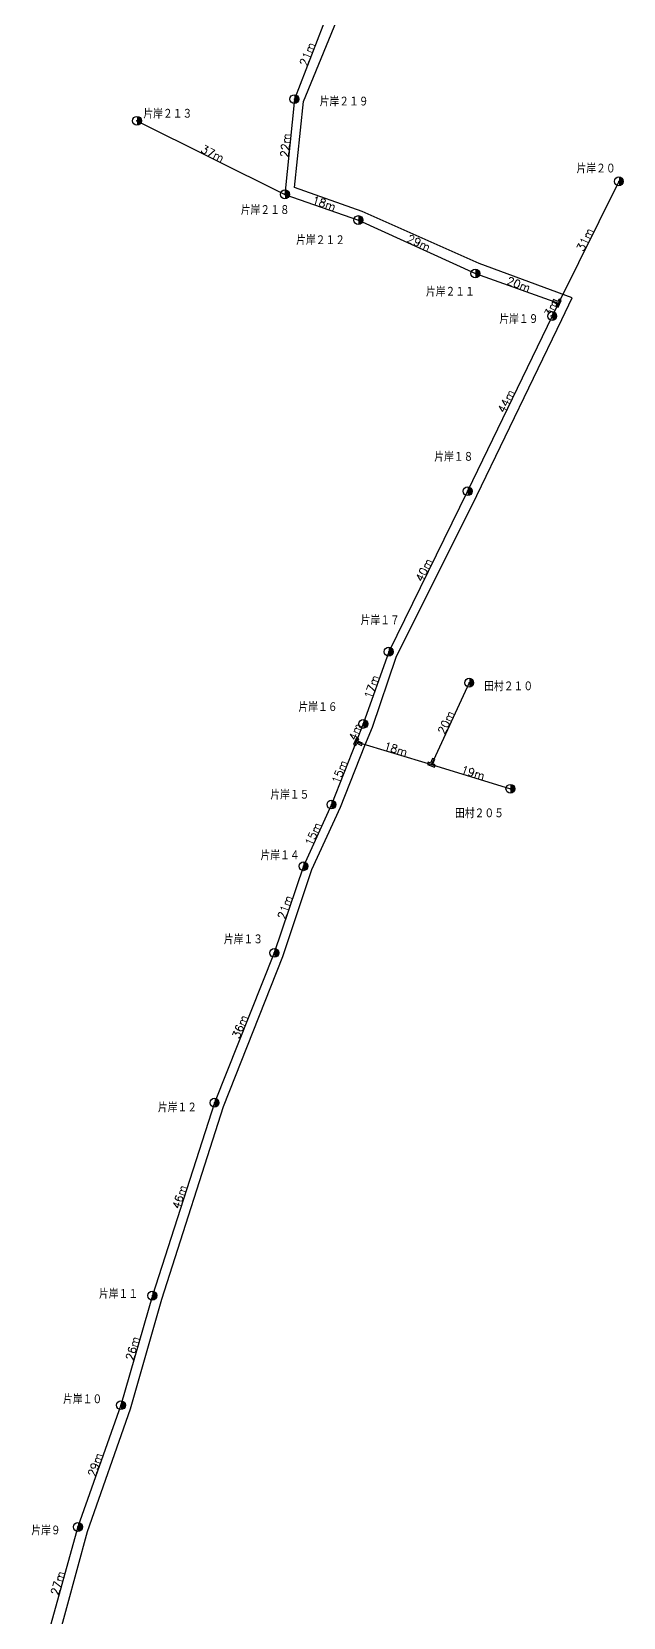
# Model space of a CAD drawing. Extents: x 11718 to 14316, y 5719 to 11395.
# Drawn here: x 12123.9 to 12256.9, y 7854.8 to 8211.5 of the extents above; entities that cross this region are included whole.
import ezdxf
from ezdxf.enums import TextEntityAlignment as Align

# ---------------------------------------------------------------- set-up
doc = ezdxf.new("R2010")
doc.units = 0
doc.header["$MEASUREMENT"] = 0
doc.header["$PDSIZE"] = 0.5
doc.layers.get('0').update_dxf_attribs({"linetype": 'CONTINUOUS'})
for name, color, linetype in [('KAN', 3, 'CONTINUOUS'), ('MESSEN', 9, 'CONTINUOUS'), ('POLE', 7, 'CONTINUOUS'), ('SPAN', 7, 'CONTINUOUS')]:
    doc.layers.add(name, color=color, linetype=linetype)
doc.styles.get("Standard").update_dxf_attribs({"font": 'txt', "bigfont": 'extfont'})

# ---------------------------------------------------------------- blocks, each defined once
blk = doc.blocks.new('T_CP')
at = {"color": 0, "linetype": 'BYBLOCK', "const_width": 1}
blk.add_lwpolyline([(0, -0.5, 1), (0, 0.5, -24.142235)], format="xyb", dxfattribs=at)
at = {"color": 0, "linetype": 'BYBLOCK'}
blk.add_circle((0, 0), 1, dxfattribs=at)
blk.add_point((0, 0), dxfattribs=at)
for tag, p, height in [('V1', (1.5, 3), 2), ('V2', (1.5, 0.5), 2), ('V3', (1.8, -0.4), 0.2), ('V4', (1.8, -0.73), 0.2), ('V5', (1.8, -1.1), 0.2), ('V6', (1.8, -1.43), 0.2), ('V7', (1.8, -1.77), 0.2), ('V8', (1.8, -2.1), 0.2)]:
    blk.add_attdef(tag, p, '', height=height, dxfattribs=at)
blk = doc.blocks.new('T_BUN')
at = {"color": 0, "linetype": 'BYBLOCK'}
blk.add_lwpolyline([(-0.84, 0.28), (-0.84, -0.28), (-0.28, -0.28), (-0.28, -1.4), (0.28, -1.4), (0.28, -0.28), (0.84, -0.28), (0.84, 0.28)], close=True, dxfattribs=at)
blk.add_point((0, 0), dxfattribs=at)
for tag, p, height in [('V1', (1.5, 3), 2), ('V2', (1.5, 0.5), 2), ('V3', (1.8, -0.4), 0.2), ('V4', (1.8, -0.73), 0.2), ('V5', (1.8, -1.1), 0.2), ('V6', (1.8, -1.43), 0.2), ('V7', (1.8, -1.77), 0.2), ('V8', (1.8, -2.1), 0.2)]:
    blk.add_attdef(tag, p, '', height=height, dxfattribs=at)

msp = doc.modelspace()

# ---------------------------------------------------------------- linework, layer by layer
at = {"layer": 'KAN', "elevation": 2}
msp.add_lwpolyline([(12129.51, 7848.48), (12136.42, 7874.15), (12146.16, 7901.73), (12153.18, 7926.39), (12167.05, 7969.76), (12180.4, 8003.5), (12186.87, 8023.03), (12193.38, 8037.05), (12198.82, 8050.93), (12200.54, 8055.09), (12205.89, 8070.82), (12224.03, 8107.23), (12243.15, 8146.79), (12245.43, 8151.67), (12224.57, 8159.4), (12198.21, 8171.1), (12182.99, 8176.47), (12185.02, 8195.8), (12194.21, 8218.09), (12174.06, 8220.31), (12164.93, 8221.72)], dxfattribs=at)
at = {"layer": 'MESSEN'}
for p, q in [((12190.69, 8216.16), (12182.99, 8196.37)), ((12182.99, 8196.37), (12180.85, 8174.94)), ((12147.58, 8191.49), (12180.85, 8174.94)), ((12255.95, 8177.87), (12242.39, 8150.45)), ((12180.85, 8174.94), (12197.37, 8169.15)), ((12197.37, 8169.15), (12223.68, 8157.14)), ((12223.68, 8157.14), (12242.39, 8150.45)), ((12240.96, 8147.56), (12221.95, 8108.16)), ((12242.39, 8150.45), (12240.96, 8147.56)), ((12221.95, 8108.16), (12204.2, 8072.06)), ((12204.2, 8072.06), (12198.47, 8055.81)), ((12222.29, 8065.07), (12213.78, 8046.65)), ((12198.47, 8055.81), (12196.89, 8051.81)), ((12196.89, 8051.81), (12191.32, 8037.67)), ((12196.89, 8051.81), (12213.78, 8046.65)), ((12213.78, 8046.65), (12231.57, 8041.21)), ((12191.32, 8037.67), (12185.03, 8023.79)), ((12185.03, 8023.79), (12178.46, 8004.3)), ((12178.46, 8004.3), (12165.02, 7970.59)), ((12165.02, 7970.59), (12151.04, 7927.18)), ((12151.04, 7927.18), (12143.97, 7902.53)), ((12143.97, 7902.53), (12134.3, 7875.14)), ((12134.3, 7875.14), (12127.08, 7849.23))]:
    msp.add_line(p, q, dxfattribs=at)

# ---------------------------------------------------------------- block references
at = {"layer": 'POLE'}
ref = msp.add_blockref('T_CP', (12182.99, 8196.37), dxfattribs=at)
ref.add_attrib('V1', '片岸２１９', (12188.67, 8194.75), dxfattribs={"layer": '0', "height": 2})
ref = msp.add_blockref('T_CP', (12147.58, 8191.49), dxfattribs=at)
ref.add_attrib('V1', '片岸２１３', (12149.02, 8192), dxfattribs={"layer": '0', "height": 2})
ref = msp.add_blockref('T_CP', (12255.95, 8177.87), dxfattribs=at)
ref.add_attrib('V1', '片岸２０', (12246.44, 8179.68), dxfattribs={"layer": '0', "height": 2})
ref = msp.add_blockref('T_CP', (12180.85, 8174.94), dxfattribs=at)
ref.add_attrib('V1', '片岸２１８', (12170.92, 8170.34), dxfattribs={"layer": '0', "height": 2})
ref = msp.add_blockref('T_CP', (12197.37, 8169.15), dxfattribs=at)
ref.add_attrib('V1', '片岸２１２', (12183.37, 8163.56), dxfattribs={"layer": '0', "height": 2})
ref = msp.add_blockref('T_CP', (12223.68, 8157.14), dxfattribs=at)
ref.add_attrib('V1', '片岸２１１', (12212.57, 8151.96), dxfattribs={"layer": '0', "height": 2})
for p, rotation in [((12242.39, 8150.45), 244.1946633577097), ((12196.89, 8051.81), 65.41407174957743), ((12213.78, 8046.65), 158.4331478354819)]:
    msp.add_blockref('T_BUN', p, dxfattribs=dict(at, rotation=rotation))
ref = msp.add_blockref('T_CP', (12240.96, 8147.56), dxfattribs=at)
ref.add_attrib('V1', '片岸１９', (12229.08, 8145.81), dxfattribs={"layer": '0', "height": 2})
ref = msp.add_blockref('T_CP', (12221.95, 8108.16), dxfattribs=at)
ref.add_attrib('V1', '片岸１８', (12214.44, 8114.82), dxfattribs={"layer": '0', "height": 2})
ref = msp.add_blockref('T_CP', (12204.2, 8072.06), dxfattribs=at)
ref.add_attrib('V1', '片岸１７', (12197.89, 8078.05), dxfattribs={"layer": '0', "height": 2})
ref = msp.add_blockref('T_CP', (12222.29, 8065.07), dxfattribs=at)
ref.add_attrib('V1', '田村２１０', (12225.67, 8063.19), dxfattribs={"layer": '0', "height": 2})
ref = msp.add_blockref('T_CP', (12198.47, 8055.81), dxfattribs=at)
ref.add_attrib('V1', '片岸１６', (12183.9, 8058.51), dxfattribs={"layer": '0', "height": 2})
ref = msp.add_blockref('T_CP', (12191.32, 8037.67), dxfattribs=at)
ref.add_attrib('V1', '片岸１５', (12177.56, 8038.8), dxfattribs={"layer": '0', "height": 2})
ref = msp.add_blockref('T_CP', (12231.57, 8041.21), dxfattribs=at)
ref.add_attrib('V1', '田村２０５', (12219.11, 8034.62), dxfattribs={"layer": '0', "height": 2})
ref = msp.add_blockref('T_CP', (12185.03, 8023.79), dxfattribs=at)
ref.add_attrib('V1', '片岸１４', (12175.36, 8025.16), dxfattribs={"layer": '0', "height": 2})
ref = msp.add_blockref('T_CP', (12178.46, 8004.3), dxfattribs=at)
ref.add_attrib('V1', '片岸１３', (12167.12, 8006.26), dxfattribs={"layer": '0', "height": 2})
ref = msp.add_blockref('T_CP', (12165.02, 7970.59), dxfattribs=at)
ref.add_attrib('V1', '片岸１２', (12152.29, 7968.44), dxfattribs={"layer": '0', "height": 2})
ref = msp.add_blockref('T_CP', (12151.04, 7927.18), dxfattribs=at)
ref.add_attrib('V1', '片岸１１', (12139.03, 7926.49), dxfattribs={"layer": '0', "height": 2})
ref = msp.add_blockref('T_CP', (12143.97, 7902.53), dxfattribs=at)
ref.add_attrib('V1', '片岸１０', (12130.96, 7902.8), dxfattribs={"layer": '0', "height": 2})
ref = msp.add_blockref('T_CP', (12134.3, 7875.14), dxfattribs=at)
ref.add_attrib('V1', '片岸９', (12123.82, 7873.28), dxfattribs={"layer": '0', "height": 2})

# ---------------------------------------------------------------- texts
at = {"layer": 'SPAN'}
for s, rotation, p in [('21m', 69, (12185.87, 8206.52)), ('22m', 84, (12180.95, 8185.99)), ('37m', 334, (12164.59, 8184.15)), ('18m', 341, (12189.67, 8172.91)), ('29m', 335, (12210.97, 8164.04)), ('31m', 64, (12248.36, 8164.78)), ('20m', 340, (12233.43, 8154.71)), ('3m', 64, (12240.73, 8149.35)), ('44m', 64, (12230.61, 8128.41)), ('40m', 64, (12212.13, 8090.45)), ('17m', 71, (12200.35, 8064.16)), ('20m', 65, (12217.07, 8056.15)), ('4m', 69, (12196.69, 8054.04)), ('18m', 343, (12205.79, 8050.14)), ('15m', 69, (12193.14, 8045.02)), ('19m', 343, (12223.16, 8044.83)), ('15m', 66, (12187.22, 8031.04)), ('21m', 71, (12180.86, 8014.57)), ('36m', 68, (12170.75, 7987.68)), ('46m', 72, (12157.14, 7949.38)), ('26m', 74, (12146.59, 7915.3)), ('29m', 71, (12138.19, 7889.15)), ('27m', 74, (12129.74, 7862.51))]:
    msp.add_text(s, height=1.8, rotation=rotation, dxfattribs=at).set_placement(p, align=Align.MIDDLE_CENTER)

doc.saveas('drawing.dxf')
